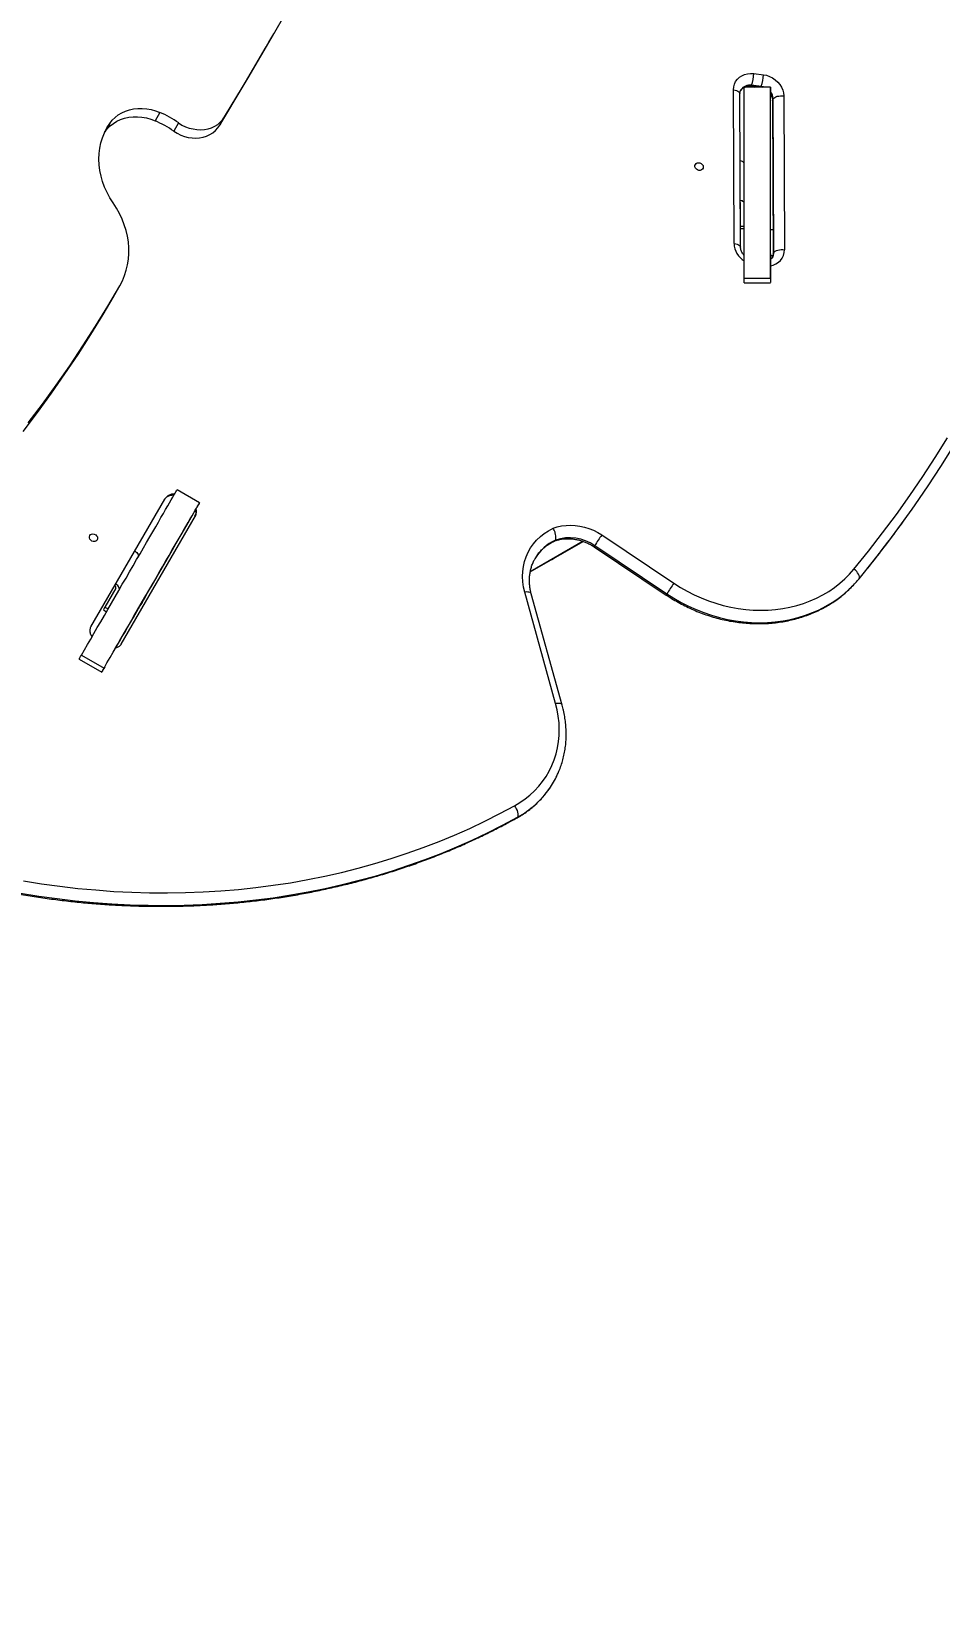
# Model space of a CAD drawing. Header units: millimetres. Extents: x -9848 to 7178, y -5300 to 6667.
# Drawn here: x 1308 to 2040, y -918 to 355 of the extents above; entities that cross this region are included whole.
import ezdxf

# ---------------------------------------------------------------- set-up
doc = ezdxf.new("R2010")
doc.units = ezdxf.units.MM
for name, color, linetype in [('DIKOM_ОБЪЕКТ', 7, 'Continuous'), ('DIKOM_РАЗМЕР_ЗОНА', 7, 'Continuous'), ('DIKOM_РАЗМЕР_ОБЪЕКТА', 7, 'Continuous')]:
    doc.layers.add(name, color=color, linetype=linetype)
doc.styles.add('style1', font='arial.ttf', dxfattribs={"width": 0.8})
doc.dimstyles.new('1-50', dxfattribs={"dimtxt": 300, "dimasz": 200, "dimexe": 100, "dimexo": 0, "dimgap": 100, "dimtad": 0, "dimdec": 0, "dimtxsty": 'style1', "dimcen": 0, "dimclrd": 7, "dimclre": 7, "dimadec": 1, "dimazin": 2, "dimtfac": 1, "dimtdec": 0, "dimtmove": 1, "dimatfit": 3, "dimfxl": 0, "dimlwd": 25, "dimlwe": 18, "dimarcsym": 0})

# ---------------------------------------------------------------- blocks, each defined once
blk = doc.blocks.new('*D21')
at = {"layer": 'Defpoints', "color": 0, "transparency": 16777216}
for p in [(4614.2, 781.1), (-7848.5, -207.2), (-7848.5, -4134.2)]:
    blk.add_point(p, dxfattribs=at)
at = {"layer": 'DIKOM_РАЗМЕР_ОБЪЕКТА', "color": 7, "lineweight": 18, "transparency": 16777216}
for p, q in [((4614.2, 781.1), (4614.2, -4234.2)), ((-7848.5, -207.2), (-7848.5, -4234.2))]:
    blk.add_line(p, q, dxfattribs=at)
at = {"layer": 'DIKOM_РАЗМЕР_ОБЪЕКТА', "color": 7, "lineweight": 25, "transparency": 16777216}
for p, q in [((-7648.5, -4134.2), (-2616.9, -4134.2)), ((4414.2, -4134.2), (-1537.1, -4134.2))]:
    blk.add_line(p, q, dxfattribs=at)
at = {"layer": 'DIKOM_РАЗМЕР_ОБЪЕКТА', "color": 7, "transparency": 16777216}
for points in [[(-7648.5, -4100.8), (-7648.5, -4167.5), (-7848.5, -4134.2)], [(4414.2, -4100.8), (4414.2, -4167.5), (4614.2, -4134.2)]]:
    blk.add_solid(points, dxfattribs=at)
at = {"layer": 'DIKOM_РАЗМЕР_ОБЪЕКТА', "color": 0, "transparency": 16777216, "insert": (-2077, -4134.2), "char_height": 300, "attachment_point": 5, "style": 'style1'}
blk.add_mtext('12450', dxfattribs=at)
blk = doc.blocks.new('*D20')
at = {"layer": 'Defpoints', "color": 0, "transparency": 16777216}
for p in [(1503.3, 4543.8), (5469.5, 4543.8), (1656.7, -1956.1)]:
    blk.add_point(p, dxfattribs=at)
at = {"layer": 'DIKOM_РАЗМЕР_ОБЪЕКТА', "color": 7, "lineweight": 18, "transparency": 16777216}
for p, q in [((1503.3, 4543.8), (5569.5, 4543.8)), ((1656.7, -1956.1), (5569.5, -1956.1))]:
    blk.add_line(p, q, dxfattribs=at)
at = {"layer": 'DIKOM_РАЗМЕР_ОБЪЕКТА', "color": 7, "lineweight": 25, "transparency": 16777216}
for p, q in [((5469.5, 4343.8), (5469.5, 3914.2)), ((5469.5, -1756.1), (5469.5, 2997))]:
    blk.add_line(p, q, dxfattribs=at)
at = {"layer": 'DIKOM_РАЗМЕР_ОБЪЕКТА', "color": 7, "transparency": 16777216}
for points in [[(5436.2, 4343.8), (5502.8, 4343.8), (5469.5, 4543.8)], [(5436.2, -1756.1), (5502.8, -1756.1), (5469.5, -1956.1)]]:
    blk.add_solid(points, dxfattribs=at)
at = {"layer": 'DIKOM_РАЗМЕР_ОБЪЕКТА', "color": 0, "transparency": 16777216, "insert": (5469.5, 3455.6), "char_height": 300, "attachment_point": 5, "rotation": 90, "style": 'style1'}
blk.add_mtext('6500', dxfattribs=at)
blk = doc.blocks.new('*D19')
at = {"layer": 'Defpoints', "color": 0, "transparency": 16777216}
for p in [(6614.2, 297.4), (-9848.5, -323.2), (6614.2, -5102.9)]:
    blk.add_point(p, dxfattribs=at)
at = {"layer": 'DIKOM_РАЗМЕР_ЗОНА', "color": 7, "lineweight": 18, "transparency": 16777216}
for p, q in [((6614.2, 297.4), (6614.2, -5202.9)), ((-9848.5, -323.2), (-9848.5, -5202.9))]:
    blk.add_line(p, q, dxfattribs=at)
at = {"layer": 'DIKOM_РАЗМЕР_ЗОНА', "color": 7, "lineweight": 25, "transparency": 16777216}
for p, q in [((-9648.5, -5102.9), (-2606.9, -5102.9)), ((6414.2, -5102.9), (-1527.1, -5102.9))]:
    blk.add_line(p, q, dxfattribs=at)
at = {"layer": 'DIKOM_РАЗМЕР_ЗОНА', "color": 7, "transparency": 16777216}
for points in [[(-9648.5, -5069.6), (-9648.5, -5136.3), (-9848.5, -5102.9)], [(6414.2, -5069.6), (6414.2, -5136.3), (6614.2, -5102.9)]]:
    blk.add_solid(points, dxfattribs=at)
at = {"layer": 'DIKOM_РАЗМЕР_ЗОНА', "color": 0, "transparency": 16777216, "insert": (-2067, -5102.9), "char_height": 300, "attachment_point": 5, "style": 'style1'}
blk.add_mtext('16450', dxfattribs=at)
blk = doc.blocks.new('*D18')
at = {"layer": 'Defpoints', "color": 0, "transparency": 16777216}
for p in [(1557.3, 6667.4), (1660.7, -3949.1), (6981, -3949.1)]:
    blk.add_point(p, dxfattribs=at)
at = {"layer": 'DIKOM_РАЗМЕР_ЗОНА', "color": 7, "lineweight": 18, "transparency": 16777216}
for p, q in [((1557.3, 6667.4), (7081, 6667.4)), ((1660.7, -3949.1), (7081, -3949.1))]:
    blk.add_line(p, q, dxfattribs=at)
at = {"layer": 'DIKOM_РАЗМЕР_ЗОНА', "color": 7, "lineweight": 25, "transparency": 16777216}
for p, q in [((6981, 6467.4), (6981, 3995.5)), ((6981, -3749.1), (6981, 2915.7))]:
    blk.add_line(p, q, dxfattribs=at)
at = {"layer": 'DIKOM_РАЗМЕР_ЗОНА', "color": 7, "transparency": 16777216}
for points in [[(6947.7, 6467.4), (7014.3, 6467.4), (6981, 6667.4)], [(6947.7, -3749.1), (7014.3, -3749.1), (6981, -3949.1)]]:
    blk.add_solid(points, dxfattribs=at)
at = {"layer": 'DIKOM_РАЗМЕР_ЗОНА', "color": 0, "transparency": 16777216, "insert": (6981, 3455.6), "char_height": 300, "attachment_point": 5, "rotation": 90, "style": 'style1'}
blk.add_mtext('10600', dxfattribs=at)

msp = doc.modelspace()

# ---------------------------------------------------------------- linework, layer by layer
at = {"layer": 'DIKOM_ОБЪЕКТ', "color": 7, "linetype": 'Continuous', "lineweight": 15}
for p, q in [((1499.4, 346.3), (1503.3, 353)), ((1890.4, 321), (1898.2, 320)), ((1874.6, 183.8), (1874.1, 307.9)), ((1903.8, 310), (1882.8, 310)), ((1887.5, 310.4), (1891.4, 310)), ((1888.7, 311.6), (1888.4, 311.2)), ((1888.4, 311.2), (1896.1, 310.3)), ((1896.4, 310.7), (1888.7, 311.6)), ((1895.9, 310), (1896.1, 310.3)), ((1896.4, 310.7), (1896.1, 310.3)), ((1896.1, 310.3), (1897.6, 310)), ((1903.8, 305.9), (1903.8, 302.9)), ((1879.8, 180.7), (1879.3, 304.8)), ((1903.8, 304.3), (1903.8, 301.6)), ((1905.6, 299.4), (1906.1, 175.3)), ((1906.1, 300.7), (1905.8, 300.2)), ((1905.8, 300.2), (1906.3, 176.2)), ((1906.6, 176.6), (1906.1, 300.7)), ((1914.6, 303), (1915.1, 178.9)), ((1371.1, 280.8), (1367.2, 274.1)), ((1411.4, 289.7), (1407.6, 282.9)), ((1426.6, 281.2), (1422.8, 274.5)), ((1463.7, 286), (1459.8, 279.3)), ((1879.8, 198), (1879.8, 216.5)), ((1903.8, 211.3), (1903.8, 218.3)), ((1879.8, 195.9), (1879.8, 198)), ((1879.8, 198), (1882.8, 198)), ((1879.8, 195.9), (1882.8, 195.9)), ((1903.8, 173.9), (1903.8, 194.9)), ((1903.8, 175.5), (1903.8, 179.5)), ((1903.8, 170.8), (1903.8, 178.1)), ((1903.8, 175.5), (1903.8, 157.2)), ((1903.8, 170.9), (1903.8, 173.9)), ((1906.6, 176.6), (1906.3, 176.2)), ((1882.8, 156), (1903.8, 156)), ((1882.8, 152.2), (1882.8, 156)), ((1903.8, 157.2), (1903.8, 152.3)), ((1373.7, 140.2), (1377.6, 147)), ((1882.8, 152.2), (1903.8, 152.2)), ((1355.9, -125.5), (1415.6, -22.3)), ((1443.5, -25.4), (1425.3, -14.9)), ((1380.2, -139.5), (1440.1, -35.8)), ((1441.4, -28.9), (1439.9, -31.5)), ((1752.7, -56.4), (1710.1, -81)), ((1710.1, -81.1), (1752.8, -56.5)), ((1729.7, -56.1), (1730.4, -55.5)), ((1761.7, -60.9), (1819.9, -99.8)), ((1762.2, -59.9), (1820.4, -98.8)), ((1767.8, -51.3), (1826, -90.2)), ((1725.1, -72.4), (1725.1, -72.5)), ((1975.1, -86.9), (1975.3, -86.7)), ((1376, -94.3), (1367.2, -109.5)), ((1730.6, -187.3), (1705.7, -97.4)), ((1735.9, -188.6), (1711, -98.8)), ((1365.9, -111.8), (1368.5, -113.3)), ((1367.2, -109.5), (1369.8, -111)), ((1355.9, -125.5), (1355.9, -125.5)), ((1375.8, -142.5), (1377.5, -139.5)), ((1377.5, -139.5), (1377.5, -139.5)), ((1346.4, -151.5), (1364.6, -162)), ((1348.3, -148.2), (1366.5, -158.7))]:
    msp.add_line(p, q, dxfattribs=at)
at = {"layer": 'DIKOM_ОБЪЕКТ', "color": 7, "linetype": 'Continuous', "lineweight": 15, "flags": 128}
for points in [[(1463.7, 286), (1482.6, 317.6), (1501.2, 349.4), (1519.5, 381.3), (1537.4, 413.5), (1555.1, 445.8), (1572.4, 478.3), (1589.3, 511), (1605.9, 543.9), (1622.2, 576.9), (1638.2, 610.1)], [(1459.8, 279.3), (1478.7, 310.9), (1497.3, 342.6), (1499.4, 346.3)], [(1874.1, 307.9), (1874.3, 310.2), (1874.9, 312.5), (1875.8, 314.5), (1877.2, 316.4), (1878.8, 318), (1880.8, 319.3), (1883, 320.2), (1885.4, 320.9), (1887.9, 321.1), (1890.4, 321)], [(1898.2, 320), (1900.7, 319.6), (1903.2, 318.7), (1905.6, 317.5), (1907.8, 316), (1909.8, 314.2), (1911.5, 312.2), (1912.8, 310.1), (1913.8, 307.7), (1914.4, 305.4), (1914.6, 303)], [(1874.1, 307.9), (1875.4, 307.7), (1876.5, 307.4), (1877.5, 306.9), (1878.3, 306.4), (1878.9, 305.8), (1879.2, 305.2), (1879.3, 304.8)], [(1882.8, 156), (1882.8, 160.7), (1882.8, 165.7), (1882.8, 170.8), (1882.8, 176.1), (1882.8, 181.5), (1882.8, 187), (1882.8, 192.7), (1882.8, 198.5), (1882.8, 204.3), (1882.8, 210.1), (1882.8, 216), (1882.8, 221.9), (1882.8, 227.7), (1882.8, 233.5), (1882.8, 239.2), (1882.8, 244.9), (1882.8, 250.4), (1882.8, 255.8), (1882.8, 261), (1882.8, 266), (1882.8, 270.9), (1882.8, 275.5), (1882.8, 279.9), (1882.8, 284.1), (1882.8, 288), (1882.8, 291.6), (1882.8, 294.9), (1882.8, 298), (1882.8, 300.7), (1882.8, 303), (1882.8, 305.1), (1882.8, 306.8), (1882.8, 308.1), (1882.8, 309.1), (1882.8, 309.7), (1882.8, 310), (1882.8, 310)], [(1899.2, 310), (1898.3, 310.3), (1896.4, 310.7)], [(1903.8, 156), (1903.8, 160.7), (1903.8, 165.7), (1903.8, 170.8), (1903.8, 176.1), (1903.8, 181.5), (1903.8, 187), (1903.8, 192.7), (1903.8, 198.5), (1903.8, 204.3), (1903.8, 210.1), (1903.8, 216), (1903.8, 221.9), (1903.8, 227.7), (1903.8, 233.5), (1903.8, 239.2), (1903.8, 244.9), (1903.8, 250.4), (1903.8, 255.8), (1903.8, 261), (1903.8, 266), (1903.8, 270.9), (1903.8, 275.5), (1903.8, 279.9), (1903.8, 284.1), (1903.8, 288), (1903.8, 291.6), (1903.8, 294.9), (1903.8, 298), (1903.8, 300.7), (1903.8, 303), (1903.8, 305.1), (1903.8, 306.8), (1903.8, 308.1), (1903.8, 309.1), (1903.8, 309.7), (1903.8, 310), (1903.8, 309.9), (1903.8, 309.4), (1903.8, 308.6), (1903.8, 307.4), (1903.8, 305.9)], [(1371.1, 280.8), (1373.1, 283.3), (1375.3, 285.6), (1377.9, 287.6), (1380.7, 289.3), (1383.7, 290.7), (1386.9, 291.7), (1390.3, 292.5), (1393.7, 292.9), (1397.3, 292.9), (1400.9, 292.6), (1404.5, 292), (1408, 291), (1411.4, 289.7)], [(1903.8, 170.7), (1903.8, 170.8), (1903.8, 173), (1903.8, 175.6), (1903.8, 178.5), (1903.8, 181.8), (1903.8, 185.4), (1903.8, 189.3), (1903.8, 193.6), (1903.8, 198.3), (1903.8, 203.3), (1903.8, 208.6), (1903.8, 214.3), (1903.8, 220.3), (1903.8, 226.7), (1903.8, 233.4), (1903.8, 240.4), (1903.8, 247.7), (1903.8, 255.4), (1903.8, 263.4), (1903.8, 271.7), (1903.8, 280.3), (1903.8, 289.2), (1903.8, 298.5), (1903.8, 304.4)], [(1905.6, 299.4), (1905.6, 299.6), (1905.8, 300.2)], [(1906.1, 300.7), (1906.6, 301.3), (1907.3, 301.8), (1908.2, 302.3), (1909.3, 302.7), (1910.6, 302.9), (1911.9, 303.1), (1913.3, 303.1), (1914.6, 303)], [(1373.8, 216.7), (1371.2, 220.8), (1368.9, 225.1), (1366.9, 229.4), (1365.3, 233.8), (1364, 238.3), (1363.1, 242.9), (1362.5, 247.4), (1362.3, 251.9), (1362.5, 256.4), (1363, 260.7), (1363.9, 265), (1365.2, 269.2), (1366.8, 273.2), (1368.8, 277.1), (1371.1, 280.8)], [(1367.2, 274.1), (1369.2, 276.6), (1371.5, 278.8), (1374, 280.8), (1376.8, 282.5), (1379.8, 283.9), (1383, 285), (1386.4, 285.7), (1389.9, 286.1), (1393.4, 286.2), (1397, 285.9), (1400.6, 285.2), (1404.1, 284.2), (1407.6, 282.9)], [(1426.6, 281.2), (1429.3, 279.5), (1432.2, 278.1), (1435.2, 277), (1438.2, 276.3), (1441.3, 275.8), (1444.4, 275.7), (1447.4, 275.9), (1450.3, 276.5), (1453.1, 277.3), (1455.7, 278.5), (1458.1, 280), (1460.2, 281.8), (1462.1, 283.8), (1463.7, 286)], [(1422.8, 274.5), (1425.5, 272.8), (1428.3, 271.4), (1431.3, 270.3), (1434.4, 269.5), (1437.4, 269.1), (1440.5, 269), (1443.5, 269.2), (1446.4, 269.7), (1449.2, 270.6), (1451.8, 271.8), (1454.2, 273.3), (1456.3, 275), (1458.2, 277.1), (1459.8, 279.3)], [(1843.3, 247.7), (1843.9, 248.5), (1844.8, 248.9), (1845.9, 249.1), (1847, 248.9), (1848.1, 248.4), (1848.9, 247.6), (1849.5, 246.7), (1849.7, 245.7), (1849.5, 244.7), (1849.1, 243.8), (1848.3, 243.2), (1847.3, 242.9), (1846.2, 242.9), (1845.1, 243.2), (1844.1, 243.9), (1843.4, 244.8), (1843, 245.8), (1843, 246.8), (1843.3, 247.7)], [(1882.8, 248.4), (1882.7, 248.8), (1882.5, 249.1), (1882.2, 249.5), (1881.7, 249.8), (1881.2, 250.1), (1880.6, 250.3), (1879.8, 250.5), (1879.5, 250.6)], [(1379.2, 149.8), (1381.3, 153.8), (1383, 158), (1384.4, 162.3), (1385.5, 166.7), (1386.1, 171.2), (1386.5, 175.8), (1386.5, 180.4), (1386.1, 185.1), (1385.4, 189.7), (1384.3, 194.4), (1382.8, 199), (1381.1, 203.6), (1379, 208.1), (1376.5, 212.5), (1373.8, 216.7)], [(1882.8, 216.5), (1882.7, 216.9), (1882.5, 217.2), (1882.2, 217.6), (1881.7, 217.9), (1881.2, 218.2), (1880.6, 218.4), (1879.8, 218.6), (1879.6, 218.7)], [(1906, 194.9), (1905.5, 194.9), (1904.5, 194.9), (1904, 194.9), (1903.8, 194.9)], [(1874.6, 183.8), (1875.9, 183.6), (1877, 183.3), (1878, 182.9), (1878.8, 182.3), (1879.4, 181.8), (1879.7, 181.1), (1879.8, 180.8)], [(1906.6, 176.6), (1907.1, 177.2), (1907.8, 177.8), (1908.7, 178.2), (1909.8, 178.6), (1911.1, 178.9), (1912.4, 179), (1913.8, 179), (1915.1, 178.9)], [(1905.7, 173.9), (1905.5, 173.9), (1904.5, 173.9), (1904, 173.9), (1903.8, 173.9)], [(1905.7, 173.9), (1905.5, 173.9), (1904.5, 173.9), (1904, 173.9), (1903.8, 173.9)], [(1906.1, 175.3), (1906.1, 175.5), (1906.3, 176.2)], [(1301.3, 32.3), (1312.8, 47.5), (1324, 63), (1334.9, 78.6), (1345.5, 94.4), (1355.8, 110.5), (1365.7, 126.7), (1373.7, 140.2)], [(1305.2, 39.1), (1316.7, 54.3), (1327.9, 69.7), (1338.8, 85.3), (1349.4, 101.2), (1359.6, 117.2), (1369.6, 133.4), (1379.2, 149.8)], [(2018.1, -30.5), (2020.5, -27.1), (2031, -11.6), (2041.3, 4), (2051.2, 19.8), (2060.8, 35.8), (2070.1, 52), (2079.1, 68.4), (2087.7, 84.9), (2096, 101.6), (2100.2, 110.2)], [(1971.2, -78.8), (1982.9, -64.3), (1994.3, -49.6), (2005.4, -34.7), (2016.2, -19.5), (2026.7, -4.2), (2036.8, 11.3), (2046.7, 27)], [(1348.3, -148.2), (1350.7, -144.1), (1353.1, -139.8), (1355.7, -135.4), (1358.3, -130.8), (1361, -126.1), (1363.8, -121.3), (1366.7, -116.4), (1369.5, -111.4), (1372.4, -106.4), (1375.4, -101.3), (1378.3, -96.2), (1381.2, -91.1), (1384.2, -86.1), (1387.1, -81.1), (1389.9, -76.1), (1392.7, -71.2), (1395.5, -66.5), (1398.2, -61.8), (1400.8, -57.3), (1403.3, -52.9), (1405.7, -48.7), (1408.1, -44.7), (1410.3, -40.9), (1412.3, -37.3), (1414.3, -33.9), (1416.1, -30.7), (1417.8, -27.9), (1419.3, -25.3), (1420.6, -22.9), (1421.8, -20.9), (1422.8, -19.1), (1423.7, -17.6), (1424.3, -16.5), (1424.8, -15.6), (1425.2, -15.1), (1425.3, -14.9), (1425.3, -14.9)], [(1366.5, -158.7), (1368.8, -154.6), (1371.3, -150.3), (1373.9, -145.9), (1376.5, -141.3), (1379.2, -136.6), (1382, -131.8), (1384.8, -126.9), (1387.7, -121.9), (1390.6, -116.9), (1393.5, -111.8), (1396.5, -106.7), (1399.4, -101.6), (1402.3, -96.6), (1405.2, -91.6), (1408.1, -86.6), (1410.9, -81.7), (1413.7, -77), (1416.4, -72.3), (1419, -67.8), (1421.5, -63.4), (1423.9, -59.2), (1426.3, -55.2), (1428.5, -51.4), (1430.5, -47.8), (1432.5, -44.4), (1434.3, -41.2), (1436, -38.4), (1437.5, -35.8), (1438.8, -33.4), (1440, -31.4), (1441, -29.6), (1441.9, -28.1), (1442.5, -27), (1443, -26.1), (1443.3, -25.6), (1443.5, -25.4), (1443.4, -25.4), (1443.2, -25.8), (1442.8, -26.6), (1442.2, -27.6), (1441.4, -28.9)], [(1375.8, -142.6), (1376.3, -141.8), (1377.7, -139.3), (1379.4, -136.4), (1381.2, -133.3), (1383.2, -129.9), (1385.3, -126.1), (1387.6, -122.1), (1390.1, -117.8), (1392.8, -113.1), (1395.7, -108.2), (1398.7, -103), (1401.8, -97.5), (1405.2, -91.7), (1408.7, -85.6), (1412.4, -79.3), (1416.2, -72.7), (1420.2, -65.7), (1424.3, -58.5), (1428.6, -51.1), (1433.1, -43.3), (1437.7, -35.3), (1440.2, -31.1)], [(1440.2, -31.1), (1439.8, -31.8), (1439.4, -32.4), (1439.3, -32.7), (1439.3, -32.6), (1439.5, -32.2), (1439.9, -31.5)], [(1975.3, -86.7), (1987, -72.1), (1998.5, -57.3), (2009.6, -42.3), (2018.1, -30.5)], [(1354.9, -51.8), (1355.5, -51), (1356.4, -50.6), (1357.5, -50.4), (1358.6, -50.6), (1359.7, -51.1), (1360.5, -51.9), (1361.1, -52.8), (1361.3, -53.8), (1361.2, -54.8), (1360.7, -55.7), (1359.9, -56.3), (1358.9, -56.6), (1357.8, -56.6), (1356.7, -56.3), (1355.7, -55.6), (1355, -54.8), (1354.6, -53.7), (1354.6, -52.7), (1354.9, -51.8)], [(1705.7, -97.4), (1704.7, -93.3), (1704.1, -89.1), (1703.9, -84.9), (1704.1, -80.8), (1704.6, -76.7), (1705.5, -72.8), (1706.8, -68.9), (1708.4, -65.3), (1710.4, -61.8), (1712.7, -58.5), (1715.3, -55.4), (1718.3, -52.6), (1721.5, -50.1), (1724.9, -47.9), (1728.6, -45.9)], [(1728.6, -45.9), (1732, -44.8), (1735.4, -44), (1739, -43.6), (1742.7, -43.4), (1746.4, -43.6), (1750.2, -44.1), (1753.9, -44.9), (1757.5, -46.1), (1761.1, -47.5), (1764.6, -49.3), (1767.8, -51.3)], [(1752.8, -56.5), (1752.2, -56.8), (1748.9, -58.7), (1745.7, -60.6), (1742.6, -62.3), (1739.8, -64), (1737.1, -65.5), (1734.7, -66.9), (1732.5, -68.2), (1730.6, -69.3), (1728.9, -70.2), (1727.6, -71), (1726.5, -71.7), (1725.7, -72.1), (1725.2, -72.4), (1725.1, -72.5)], [(1725.1, -72.4), (1725.2, -72.3), (1725.7, -72), (1726.5, -71.6), (1727.6, -71), (1728.9, -70.2), (1730.6, -69.2), (1732.5, -68.1), (1734.7, -66.9), (1737.1, -65.4), (1739.8, -63.9), (1742.6, -62.3), (1745.7, -60.5), (1748.9, -58.7), (1752.2, -56.7), (1752.7, -56.5)], [(1391.4, -64.1), (1392.2, -64.8), (1392.9, -65.5), (1393.5, -66.3), (1393.9, -67.1), (1394.2, -67.9), (1394.2, -68.5), (1394, -69.1)], [(1820.4, -98.8), (1826, -102.4), (1831.9, -105.7), (1837.8, -108.8), (1843.9, -111.5), (1850.1, -114), (1856.4, -116.1), (1862.8, -117.9), (1869.2, -119.4), (1875.7, -120.6), (1882.2, -121.4), (1888.6, -121.9), (1895.1, -122.1), (1901.5, -121.9), (1907.8, -121.4), (1914, -120.6), (1920.1, -119.4), (1926.1, -118), (1932, -116.1), (1937.7, -114), (1943.2, -111.6), (1948.5, -108.9), (1953.6, -105.8), (1958.4, -102.5), (1963.1, -99), (1967.4, -95.1), (1971.5, -91), (1975.3, -86.7)], [(1826, -90.2), (1831.3, -93.6), (1836.8, -96.7), (1842.4, -99.5), (1848.1, -102.1), (1853.9, -104.4), (1859.8, -106.4), (1865.8, -108.1), (1871.8, -109.5), (1877.9, -110.6), (1884, -111.4), (1890, -111.9), (1896, -112), (1902, -111.9), (1908, -111.4), (1913.8, -110.6), (1919.5, -109.5), (1925.2, -108.1), (1930.6, -106.5), (1936, -104.5), (1941.1, -102.2), (1946.1, -99.6), (1950.9, -96.8), (1955.4, -93.7), (1959.8, -90.3), (1963.9, -86.7), (1967.7, -82.9), (1971.2, -78.8)], [(1975.3, -86.7), (1975.6, -85.9), (1975.6, -85.1), (1975.4, -84.1), (1974.9, -83), (1974.2, -81.9), (1973.4, -80.8), (1972.4, -79.8), (1971.2, -78.8)], [(1378.6, -95.8), (1378.8, -95.2), (1378.8, -94.5), (1378.5, -93.8), (1378.1, -93), (1377.5, -92.2), (1376.8, -91.5), (1376, -90.8)], [(1711, -98.8), (1711, -98.7), (1710.7, -98.2), (1710.1, -97.8), (1709.3, -97.5), (1708.2, -97.4), (1707, -97.3), (1705.7, -97.4)], [(1367.2, -109.5), (1366.6, -110.5), (1366.2, -111.3), (1365.9, -111.7), (1365.9, -111.8)], [(1394.2, -110.8), (1394.2, -110.6), (1394.5, -110.1), (1394.9, -109.4), (1395.5, -108.5), (1396, -107.5), (1396.6, -106.5), (1397.1, -105.7), (1397.4, -105.1), (1397.6, -104.8), (1397.6, -104.8), (1397.4, -105.1), (1397.1, -105.7), (1396.6, -106.5), (1396, -107.5), (1395.5, -108.5), (1394.9, -109.4), (1394.5, -110.1), (1394.2, -110.6), (1394.2, -110.8)], [(1376.3, -141.8), (1376.9, -140.6), (1377.5, -139.6), (1377.9, -138.9), (1378.2, -138.5), (1378.3, -138.3), (1378.2, -138.4), (1377.9, -138.9), (1377.5, -139.5)], [(1346.4, -151.5), (1346.4, -151.4), (1346.7, -151), (1347, -150.4), (1347.6, -149.4), (1348.3, -148.2)], [(1367.1, -157.6), (1366.3, -159), (1365.6, -160.2), (1365.1, -161.1), (1364.8, -161.7), (1364.6, -161.9), (1364.6, -161.9), (1364.8, -161.5), (1365.2, -160.9), (1365.8, -159.9), (1366.5, -158.7)], [(1697.4, -269.9), (1701.8, -267.3), (1706, -264.3), (1709.9, -261.2), (1713.6, -257.7), (1717, -254.1), (1720.1, -250.2), (1722.9, -246.1), (1725.4, -241.8), (1727.6, -237.4), (1729.4, -232.7), (1731, -228), (1732.1, -223.1), (1733, -218.1), (1733.5, -213.1), (1733.6, -208), (1733.4, -202.8), (1732.8, -197.6), (1731.9, -192.4), (1730.6, -187.3)], [(1735.9, -188.6), (1735.9, -188.6), (1735.6, -188.1), (1735, -187.7), (1734.2, -187.4), (1733.2, -187.2), (1732, -187.2), (1730.6, -187.3)], [(1299.2, -340.4), (1313.9, -342.8), (1328.6, -344.8), (1343.3, -346.5), (1358, -347.9), (1372.7, -348.9), (1387.4, -349.7), (1402.1, -350.1), (1416.7, -350.2), (1431.2, -350), (1445.7, -349.4), (1460.1, -348.5), (1474.5, -347.3), (1488.8, -345.8), (1502.9, -344), (1517, -341.8), (1531, -339.4), (1544.9, -336.6), (1558.6, -333.5), (1572.3, -330), (1585.8, -326.3), (1599.1, -322.3), (1612.3, -317.9), (1625.3, -313.3), (1638.2, -308.3), (1650.9, -303.1), (1663.4, -297.5), (1675.7, -291.7), (1687.9, -285.5), (1699.8, -279.1)], [(1301.6, -330.5), (1316.1, -332.8), (1330.7, -334.8), (1345.2, -336.5), (1359.8, -337.8), (1374.3, -338.9), (1388.8, -339.6), (1403.2, -340), (1417.7, -340.1), (1432.1, -339.9), (1446.4, -339.3), (1460.6, -338.5), (1474.8, -337.3), (1488.9, -335.8), (1502.9, -334), (1516.9, -331.9), (1530.7, -329.4), (1544.4, -326.6), (1558, -323.6), (1571.4, -320.2), (1584.7, -316.5), (1597.9, -312.5), (1611, -308.2), (1623.8, -303.6), (1636.6, -298.7), (1649.1, -293.5), (1661.5, -288.1), (1673.6, -282.3), (1685.6, -276.2), (1697.4, -269.9)], [(1697.4, -269.9), (1698.2, -271.1), (1698.9, -272.4), (1699.5, -273.7), (1699.9, -275), (1700.1, -276.3), (1700.2, -277.4), (1700.1, -278.4), (1699.8, -279.1)], [(1699.8, -279.1), (1699.3, -279.7), (1699.1, -279.8)]]:
    msp.add_lwpolyline(points, dxfattribs=at)
at = {"layer": 'DIKOM_ОБЪЕКТ', "color": 7, "linetype": 'Continuous', "lineweight": 15}
for centre, radius, start, end in [((1868.1, 320.4), 22.3, 336.8686, 1.4765), ((1875.9, 319.5), 22.3, 336.8689, 1.4762), ((1887, 302.8), 8.52, 80.4371, 147.9716), ((1887.2, 303.2), 8.52, 80.4466, 147.8305), ((1887.4, 311.5), 1.05, 278.0785, 343.8892), ((1896.5, 300.4), 9.58, 1.4343, 40.5845), ((1896.3, 300), 9.52, 1.3627, 38.2649), ((1371.9, 200.8), 89.5, 55.3787, 66.5192), ((1375.8, 207.6), 89.5, 55.3754, 66.5216), ((1879.2, 216.5), 0.553, 2.7233, 43.5996), ((1891.7, 184.5), 17.2, 182.1669, 238.5319), ((1902, 179), 13.2, 277.9225, 359.5762), ((1898.8, 176.1), 7.53, 330.3256, 0.6307), ((1899, 176.5), 7.54, 330.1941, 0.6156), ((1422.7, -26.8), 8.47, 86.3326, 147.7424), ((1432.9, -32.4), 7.89, 330.8041, 14.7778), ((1433.2, -32), 7.89, 330.8105, 14.7714), ((1746.1, -89.1), 37.1, 115.0082, 150.0572), ((1741.9, -89), 35.4, 55.0769, 108.9499), ((1764.3, -61.5), 2.68, 142.6347, 166.1195), ((1882.8, -132.8), 140.9, 144.6903, 148.8774), ((1374.1, -93.8), 1.93, 345.6628, 55.6891), ((1822.5, -100.5), 2.67, 142.6182, 166.1586), ((1941.2, -171.8), 141.2, 144.6937, 148.874), ((1665.5, -214.2), 73.3, 325.1823, 334.8338), ((1663.2, -212.3), 76.2, 298.7017, 325.0138)]:
    msp.add_arc(centre, radius, start, end, dxfattribs=at)
for points, knots in [([(1879.3, 304.8), (1879.3, 305), (1879.3, 305.6), (1879.5, 306.6), (1879.7, 307.4), (1880, 307.7), (1880, 307.8)], [0, 0, 0, 0, 0.154858, 0.544696, 0.951807, 1, 1, 1, 1]), ([(1879.8, 307.3), (1880, 307.6), (1880.4, 308.3), (1881.3, 309.1), (1882.1, 309.6), (1882.6, 309.8), (1882.8, 309.8)], [0, 0, 0, 0, 0.312961, 0.623207, 0.913936, 1, 1, 1, 1]), ([(1883.1, 310), (1883.3, 310.1), (1884, 310.3), (1885.2, 310.5), (1886.5, 310.5), (1887.3, 310.5), (1887.5, 310.4)], [0, 0, 0, 0, 0.164288, 0.513367, 0.851935, 1, 1, 1, 1]), ([(1903.8, 304.4), (1903.9, 304.3), (1904.4, 303.7), (1904.9, 302.6), (1905.4, 301.2), (1905.6, 300.2), (1905.6, 299.6), (1905.6, 299.4)], [0, 0, 0, 0, 0.102311, 0.359623, 0.61933, 0.883897, 1, 1, 1, 1]), ([(1882.8, 174.3), (1882.6, 174.5), (1881.9, 175.1), (1881.2, 176.2), (1880.4, 177.5), (1880, 178.9), (1879.8, 180), (1879.8, 180.6), (1879.8, 180.7)], [0, 0, 0, 0, 0.107679, 0.305927, 0.504865, 0.705669, 0.91023, 1, 1, 1, 1]), ([(1905.6, 172.8), (1905.4, 172.5), (1904.9, 171.8), (1904.3, 171.2), (1903.9, 171), (1903.8, 170.9)], [0, 0, 0, 0, 0.453054, 0.906636, 1, 1, 1, 1]), ([(1906.1, 175.3), (1906.1, 175.1), (1906.1, 174.5), (1905.9, 173.5), (1905.6, 172.7), (1905.3, 172.4), (1905.3, 172.4)], [0, 0, 0, 0, 0.155494, 0.546804, 0.955545, 1, 1, 1, 1]), ([(1415.6, -22.3), (1415.6, -22.1), (1416, -21.6), (1416.6, -20.9), (1417.6, -20.2), (1418.8, -19.6), (1420.2, -19.2), (1421.6, -19), (1422.5, -19.1), (1422.8, -19.1)], [0, 0, 0, 0, 0.067746, 0.262067, 0.42518, 0.579596, 0.743329, 0.90092, 1, 1, 1, 1]), ([(1440.2, -31), (1440.2, -31.1), (1440.4, -31.7), (1440.6, -32.7), (1440.6, -34), (1440.4, -35.2), (1440, -35.9), (1439.8, -36.3)], [0, 0, 0, 0, 0.047867, 0.267635, 0.494307, 0.73215, 1, 1, 1, 1]), ([(1975.1, -86.9), (1977, -84.6), (1982.7, -77.7), (1991.7, -66.2), (2002.3, -52.3), (2011, -40.5), (2016.1, -33.2), (2017.9, -30.6)], [0, 0, 0, 0, 0.129832, 0.37557, 0.621308, 0.867043, 1, 1, 1, 1]), ([(1730.4, -55.5), (1730.6, -55), (1730.9, -54.1), (1730.9, -52.1), (1730.4, -49.7), (1729.6, -47.6), (1728.9, -46.4), (1728.6, -46), (1728.6, -45.9)], [0, 0, 0, 0, 0.214501, 0.428994, 0.643579, 0.858312, 0.994254, 1, 1, 1, 1]), ([(1714, -70.6), (1714.4, -69.9), (1715.3, -68.2), (1717.1, -65.8), (1719.3, -63.4), (1721.8, -61.2), (1724.4, -59.1), (1727.1, -57.5), (1728.9, -56.6), (1729.7, -56.2)], [0, 0, 0, 0, 0.115932, 0.269896, 0.423698, 0.57711, 0.729986, 0.882212, 1, 1, 1, 1]), ([(1729.6, -56.2), (1729.9, -56.1), (1731.1, -55.7), (1733.2, -55.1), (1736.1, -54.5), (1739.1, -54.3), (1742.1, -54.3), (1745.2, -54.6), (1748.3, -55.1), (1751.4, -55.9), (1754.4, -57), (1757.3, -58.3), (1759.7, -59.6), (1761.2, -60.5), (1761.7, -60.9)], [0, 0, 0, 0, 0.031683, 0.124274, 0.21649, 0.30825, 0.399669, 0.490836, 0.58182, 0.672675, 0.76344, 0.854129, 0.944775, 1, 1, 1, 1]), ([(1711, -98.8), (1710.8, -98.2), (1710.4, -96.5), (1709.9, -93.7), (1709.5, -90.3), (1709.4, -87), (1709.7, -83.6), (1710.2, -80.4), (1711, -77.2), (1712.1, -74.2), (1713.1, -72), (1713.8, -70.8), (1714, -70.6)], [0, 0, 0, 0, 0.055833, 0.168796, 0.281989, 0.395611, 0.509718, 0.624356, 0.739536, 0.855221, 0.971333, 1, 1, 1, 1]), ([(1819.9, -99.8), (1820.8, -100.4), (1823.5, -102.2), (1828, -104.9), (1833.4, -107.8), (1838.9, -110.5), (1844.6, -113), (1850.3, -115.2), (1856.1, -117.1), (1862, -118.8), (1868, -120.2), (1873.9, -121.3), (1879.9, -122.1), (1885.9, -122.6), (1891.8, -122.9), (1897.8, -122.9), (1903.7, -122.6), (1909.5, -122), (1915.2, -121.1), (1920.9, -119.9), (1926.4, -118.4), (1931.8, -116.7), (1937.1, -114.7), (1942.2, -112.5), (1947.2, -110), (1951.9, -107.2), (1956.5, -104.2), (1960.9, -100.9), (1965.1, -97.4), (1969, -93.7), (1972.3, -90.2), (1974.3, -87.9), (1975.1, -86.9)], [0, 0, 0, 0, 0.018424, 0.052726, 0.087032, 0.121339, 0.155646, 0.189955, 0.224263, 0.258571, 0.292877, 0.327181, 0.361481, 0.395775, 0.430065, 0.464345, 0.498614, 0.532872, 0.567114, 0.601341, 0.635546, 0.66973, 0.703889, 0.738021, 0.772124, 0.806196, 0.840237, 0.874249, 0.908228, 0.94218, 0.976105, 1, 1, 1, 1]), ([(1356.8, -133.4), (1356.8, -133.3), (1356.4, -132.8), (1355.9, -131.8), (1355.4, -130.5), (1355.2, -129.1), (1355.2, -127.9), (1355.4, -126.6), (1355.7, -125.9), (1355.9, -125.5)], [0, 0, 0, 0, 0.028105, 0.178588, 0.330408, 0.48496, 0.644368, 0.811633, 1, 1, 1, 1]), ([(1380.2, -139.5), (1380.1, -139.7), (1379.8, -140.2), (1379.1, -140.9), (1378.1, -141.7), (1377.1, -142.2), (1376.2, -142.4), (1375.9, -142.5)], [0, 0, 0, 0, 0.097091, 0.375586, 0.609355, 0.830668, 1, 1, 1, 1]), ([(1731.8, -245.1), (1732.3, -244.1), (1733.5, -241.5), (1735.1, -237.4), (1736.5, -232.7), (1737.6, -227.9), (1738.5, -223), (1739, -218.1), (1739.2, -213.1), (1739.1, -208), (1738.7, -202.9), (1738, -197.9), (1737.1, -193.1), (1736.3, -190), (1735.9, -188.6)], [0, 0, 0, 0, 0.0625, 0.148762, 0.235053, 0.321389, 0.407785, 0.494258, 0.580814, 0.667462, 0.754209, 0.84105, 0.927984, 1, 1, 1, 1]), ([(1699.1, -279.8), (1699.9, -279.4), (1702.2, -278.1), (1705.8, -275.8), (1709.8, -272.8), (1713.6, -269.6), (1717.2, -266.2), (1720.5, -262.6), (1723.3, -259.3), (1724.9, -257), (1725.5, -256.1)], [0, 0, 0, 0, 0.076222, 0.214983, 0.353643, 0.492137, 0.63048, 0.768683, 0.906765, 1, 1, 1, 1]), ([(1084.6, -269.3), (1085.7, -269.8), (1090.9, -272.6), (1100.5, -277.3), (1113.3, -283.4), (1126.3, -289.3), (1139.4, -294.9), (1152.5, -300.3), (1165.8, -305.4), (1179.1, -310.3), (1192.5, -314.8), (1206, -319.2), (1219.5, -323.2), (1233.1, -327), (1246.7, -330.5), (1260.4, -333.8), (1274.1, -336.7), (1287.9, -339.4), (1301.6, -341.8), (1315.4, -344), (1329.2, -345.8), (1343, -347.4), (1356.7, -348.7), (1370.5, -349.7), (1384.2, -350.4), (1398, -350.9), (1411.6, -351), (1425.3, -350.9), (1438.9, -350.5), (1452.4, -349.8), (1465.9, -348.9), (1479.3, -347.6), (1492.7, -346.1), (1505.9, -344.3), (1519.1, -342.2), (1532.2, -339.8), (1545.2, -337.1), (1558, -334.2), (1570.8, -331), (1583.5, -327.5), (1596, -323.8), (1608.4, -319.8), (1620.6, -315.5), (1632.7, -311), (1644.7, -306.1), (1656.5, -301.1), (1668.2, -295.7), (1679.6, -290.1), (1690, -284.8), (1696.4, -281.3), (1699.1, -279.8)], [0, 0, 0, 0, 0.005203, 0.026497, 0.04779, 0.069084, 0.090377, 0.111671, 0.132964, 0.154257, 0.175551, 0.196844, 0.218137, 0.23943, 0.260723, 0.282016, 0.303309, 0.324601, 0.345893, 0.367185, 0.388477, 0.409768, 0.431059, 0.45235, 0.47364, 0.49493, 0.51622, 0.537509, 0.558797, 0.580085, 0.601372, 0.622658, 0.643944, 0.665229, 0.686512, 0.707795, 0.729077, 0.750358, 0.771638, 0.792917, 0.814194, 0.83547, 0.856745, 0.878019, 0.899291, 0.920561, 0.94183, 0.963098, 0.984364, 1, 1, 1, 1])]:
    msp.add_open_spline(points, degree=3, knots=knots, dxfattribs=at)

# ---------------------------------------------------------------- dimensions: what is measured, and where the dimension line sits
at = {"layer": 'DIKOM_РАЗМЕР_ЗОНА'}
dim = msp.add_linear_dim(base=(6981, -3949.1), p1=(1557.3, 6667.4), p2=(1660.7, -3949.1), angle=90, text='10600', dimstyle='1-50', override={"dimscale": 1, "dimtix": 0, "dimtofl": 1, "dimtmove": 1, "dimatfit": 3}, dxfattribs=at)
dim.commit()
dim.dimension.update_dxf_attribs({"geometry": '*D18', "text_midpoint": (6981, 3455.6), "dimtype": 160})
dim = msp.add_linear_dim(base=(6614.2, -5102.9), p1=(-9848.5, -323.2), p2=(6614.2, 297.4), text='16450', dimstyle='1-50', override={"dimscale": 1, "dimtix": 0, "dimtofl": 1, "dimtmove": 1, "dimatfit": 3}, dxfattribs=at)
dim.commit()
dim.dimension.update_dxf_attribs({"geometry": '*D19', "text_midpoint": (-2067, -5102.9), "dimtype": 160})
at = {"layer": 'DIKOM_РАЗМЕР_ОБЪЕКТА'}
dim = msp.add_linear_dim(base=(5469.5, 4543.8), p1=(1656.7, -1956.1), p2=(1503.3, 4543.8), angle=90, dimstyle='1-50', override={"dimscale": 1, "dimtix": 0, "dimtofl": 1, "dimtmove": 1, "dimatfit": 3}, dxfattribs=at)
dim.commit()
dim.dimension.update_dxf_attribs({"geometry": '*D20', "text_midpoint": (5469.5, 3455.6), "dimtype": 160})
dim = msp.add_linear_dim(base=(-7848.5, -4134.2), p1=(4614.2, 781.1), p2=(-7848.5, -207.2), text='12450', dimstyle='1-50', override={"dimscale": 1, "dimtix": 0, "dimtofl": 1, "dimtmove": 1, "dimatfit": 3}, dxfattribs=at)
dim.commit()
dim.dimension.update_dxf_attribs({"geometry": '*D21', "text_midpoint": (-2077, -4134.2), "dimtype": 160})

doc.saveas('drawing.dxf')
